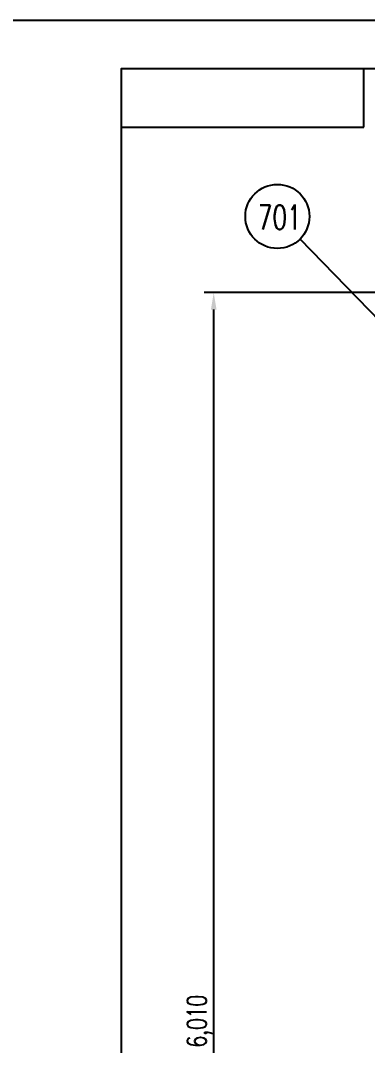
# Model space of a CAD drawing. Extents: x 27542 to 56237, y 49523 to 60382.
# Drawn here: x 31827 to 33258, y 53695 to 57923 of the extents above; entities that cross this region are included whole.
import ezdxf

# ---------------------------------------------------------------- set-up
doc = ezdxf.new("R2010")
doc.units = 0
doc.header["$LTSCALE"] = 2
doc.header["$PDMODE"] = 2
doc.layers.get('0').update_dxf_attribs({"linetype": 'CONTINUOUS'})
doc.layers.get('DEFPOINTS').update_dxf_attribs({"linetype": 'CONTINUOUS'})
doc.layers.add('5文字标注', color=4, linetype='CONTINUOUS')
doc.styles.add('ABO', font='simplex.shx', dxfattribs={"width": 0.7, "bigfont": 'hzdx.shx'})
doc.styles.add('HZ', font='simplex.shx', dxfattribs={"width": 0.7, "bigfont": 'hzdx.shx'})
doc.dimstyles.new('1-20', dxfattribs={"dimscale": 20, "dimtxt": 4, "dimasz": 3.5, "dimexe": 2, "dimexo": 0.5, "dimgap": 0.5, "dimtad": 3, "dimdec": 4, "dimdsep": 46, "dimlunit": 6, "dimtxsty": 'ABO', "dimcen": 0.5, "dimclrd": 256, "dimclre": 256, "dimclrt": 256, "dimadec": 0, "dimazin": 0, "dimtfac": 1, "dimtdec": 4, "dimtmove": 0, "dimatfit": 3, "dimfxl": 0, "dimtolj": 1, "dimtzin": 0, "dimlwd": -1, "dimlwe": -1, "dimarcsym": 0})

# ---------------------------------------------------------------- blocks, each defined once
blk = doc.blocks.new('*D226')
at = {"layer": '5文字标注'}
for p, q in [((33632.1, 56800.1), (32583.9, 56800.1)), ((32623.9, 50860.1), (32623.9, 56730.1)), ((33263.1, 50790.1), (32583.9, 50790.1))]:
    blk.add_line(p, q, dxfattribs=at)
for points in [[(32612.2, 56730.1), (32635.5, 56730.1), (32623.9, 56800.1)], [(32612.2, 50860.1), (32635.5, 50860.1), (32623.9, 50790.1)]]:
    blk.add_solid(points, dxfattribs=at)
at = {"layer": 'DEFPOINTS', "color": 0}
for p in [(32623.9, 56800.1), (33642.1, 56800.1), (33273.1, 50790.1)]:
    blk.add_point(p, dxfattribs=at)
at = {"layer": '5文字标注', "insert": (32566.2, 53795.1), "char_height": 80, "attachment_point": 5, "rotation": 90, "style": 'ABO'}
blk.add_mtext('\\A1;6,010', dxfattribs=at)

msp = doc.modelspace()

# ---------------------------------------------------------------- linework, layer by layer
for p, q in [((33242.19139, 57482.76865), (33242.19139, 57722.76865)), ((32242.19139, 57482.76865), (33242.19139, 57482.76865))]:
    msp.add_line(p, q)
msp.add_lwpolyline([(32242.19139, 49722.76865), (43422.19139, 49722.76865), (43422.19139, 57722.76865), (32242.19139, 57722.76865)], close=True)
at = {"layer": '5文字标注'}
msp.add_line((33527.8821, 56456.93278), (32979.47005, 57020.86463), dxfattribs=at)
msp.add_lwpolyline([(31742.19139, 49522.76865), (43622.19139, 49522.76865), (43622.19139, 57922.76865), (31742.19139, 57922.76865)], close=True, dxfattribs=at)
msp.add_circle((32886.25587, 57114.50378), 132.1256, dxfattribs=at)

# ---------------------------------------------------------------- texts
at = {"layer": '5文字标注', "style": 'HZ', "width": 0.7}
msp.add_text('701', height=100, dxfattribs=at).set_placement((32805.82799, 57061.19433))

# ---------------------------------------------------------------- dimensions: what is measured, and where the dimension line sits
at = {"layer": '5文字标注'}
dim = msp.add_linear_dim(base=(32623.86, 56800.13406), p1=(33273.13878, 50790.13406), p2=(33642.13878, 56800.13406), angle=90, dimstyle='1-20', dxfattribs=at)
dim.commit()
dim.dimension.update_dxf_attribs({"geometry": '*D226', "text_midpoint": (32566.24096, 53795.13406)})

doc.saveas('drawing.dxf')
